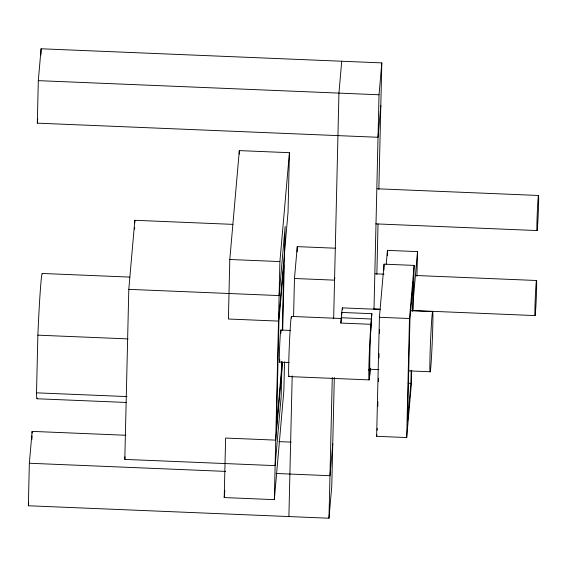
<?xml version="1.0" encoding="UTF-8"?>
<svg xmlns="http://www.w3.org/2000/svg" width="567" height="567" viewBox="0 0 567 567"><rect width="100%" height="100%" fill="white"/><g stroke="black" fill="none" stroke-linecap="round" stroke-linejoin="round"><path stroke-width="0.85" d="M334.317 377.502L331.766 486.351L328.98 518.224L28.35 505.764L29.349 463.253L32.135 431.381L125.86 435.265M380.818 105.405L378.026 137.278L37.316 123.159L38.308 80.649L41.1 48.776L381.811 62.894L378.848 189.456M31.95 439.354L32.028 435.81M32.092 433.153L32.135 431.381M40.952 54.978L41.1 48.776M37.316 398.14A62.71 1.8 -87.6 0 1 36.515 392.832L37.869 335.168A62.71 1.8 -87.6 0 1 42.419 273.868M281.976 362.037L281.168 396.581L275.123 465.627L124.811 459.398L128.794 289.354L134.833 220.301L232.98 224.369M134.627 229.16L134.67 227.388M134.769 222.959L134.833 220.301M284.528 361.866L283.854 390.748L274.329 499.64L224.22 497.564L225.616 438.05L275.725 440.127L282.557 361.973M229.798 259.495L228.409 319.015L278.51 321.092L288.036 212.2L289.432 152.686L239.324 150.609L229.798 259.495L279.907 261.571L289.432 152.686M239.246 154.111L239.324 150.609M274.329 499.64L279.907 261.571M281.558 361.59L281.331 371.335L276.455 427.107L278.943 320.83L283.819 265.058L282.288 330.596M282.72 330.157L285.151 226.531L279.106 295.584L128.794 289.354M288.894 516.565L292.189 375.85M293.578 316.549L294.471 278.496L297.264 246.624L335.6 248.218M297.136 251.939L297.264 246.624M328.98 518.224L332.276 377.509M333.651 318.782L338.938 93.108L341.724 61.236M341.291 319.214L341.327 317.754L371.385 319.001L371.357 320.461M341.731 314.876L341.788 312.445A30.101 0.865 -87.6 0 1 342.652 309.504M370.768 330.809L370.924 324.31L340.859 323.062L341.788 312.445L371.853 313.686L370.924 324.31A30.101 0.865 -87.6 0 0 368.933 365.75A30.101 0.865 -87.6 0 0 369.727 375.326L369.882 368.833M370.23 368.557L370.194 370.017L368.422 369.939M374.007 308.937L379.025 94.767L381.811 62.894M376.857 274.414L378.04 223.965M411.663 370.485L411.337 384.44L406.695 437.554L376.63 436.307L379.415 317.279L384.065 264.158L414.13 265.406L413.067 310.851M377.806 406.298L377.913 401.897M378.387 381.669L378.465 378.154M378.94 357.919L379.047 353.524M379.521 333.297L379.599 329.774M383.923 270.261L384.065 264.158M387.325 255.639L387.452 250.366L417.51 251.613L416.936 276.235M406.695 437.554L409.48 318.519L414.13 265.406M412.578 311.248L413.279 281.345L409.934 319.59L407.538 421.614L410.891 383.37L411.195 370.18M37.316 123.159L37.691 118.85M28.35 505.764L28.655 502.319M124.811 459.398L125.038 456.775M224.22 497.564L224.837 490.54M334.785 277.575L334.558 280.155L294.471 278.496M332.765 443.841L329.973 475.713L276.037 473.473M369.727 375.326L370.329 368.493M386.233 264.272L387.452 250.366M376.63 436.307L376.779 434.57M377.161 430.211L377.317 428.475M413.329 299.411L417.51 251.613M38.308 80.649L379.025 94.767M377.19 188.783L538.501 195.466A17.556 0.503 -87.6 0 1 537.828 221.98A17.556 0.503 -87.6 0 1 536.97 221.591A17.556 0.503 -87.6 0 1 538.501 195.466M375.723 223.873L537.034 230.556M375.198 273.811L384.008 274.173M415.746 275.491L536.51 280.495A17.556 0.503 -87.6 0 1 535.836 307.002A17.556 0.503 -87.6 0 1 534.979 306.612A17.556 0.503 -87.6 0 1 536.51 280.495M42.199 273.464L129.737 277.093M373.731 308.895L379.904 309.15M414.279 310.574L535.042 315.578M342.454 307.881L380.478 309.454M410.536 310.702L432.642 311.616A30.101 0.865 -87.6 0 1 431.48 357.26A30.101 0.865 -87.6 0 1 430.02 356.182A30.101 0.865 -87.6 0 1 432.642 311.616M379.415 317.279L409.48 318.519M291.424 316.429L341.483 318.512M280.814 330.044L290.502 330.448M37.869 335.168L128.057 338.903M279.46 362.115L289.156 362.519M370.031 369.259L378.869 369.627M408.913 370.875L430.119 371.754M288.894 376.566L369.06 379.89M408.233 383.264L410.891 383.37M36.515 392.832L127.051 396.581M37.068 398.764L126.37 402.464M278.829 441.608L291.204 442.118M29.349 463.253L225.638 471.39M340.859 323.062A30.101 0.865 -87.6 0 1 341.618 318.817M370.173 368.826A30.101 0.865 -87.6 0 1 370.003 349.931A30.101 0.865 -87.6 0 1 371.853 313.686M289.092 376.077A30.101 0.865 -87.6 0 1 289.39 344.254A30.101 0.865 -87.6 0 1 291.615 318.052M279.822 359.684A16.053 0.461 -87.6 0 1 279.361 356.218A16.053 0.461 -87.6 0 1 280.261 335.019A16.053 0.461 -87.6 0 1 280.948 333.169"/></g></svg>
